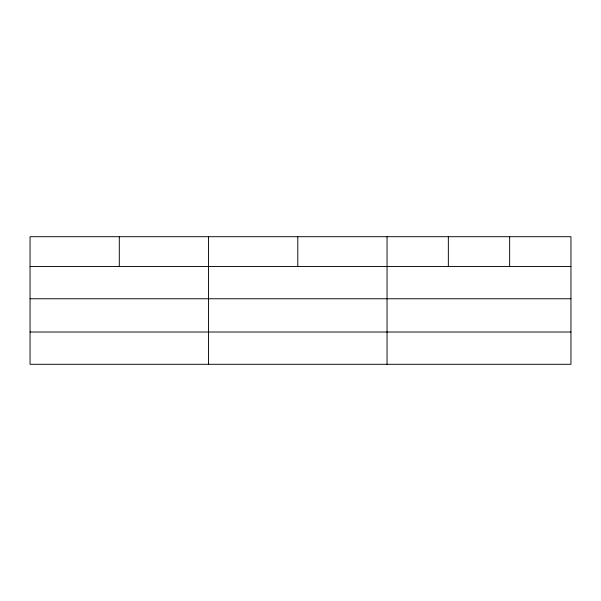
<?xml version="1.0" encoding="UTF-8"?>
<svg xmlns="http://www.w3.org/2000/svg" width="601" height="601" viewBox="0 0 601 601"><rect width="100%" height="100%" fill="white"/><g stroke="black" fill="none" stroke-linecap="round" stroke-linejoin="round"><path stroke-width="0.9" d="M570.95 298.765L570.95 236.704L30.05 236.704L30.05 364.296L570.95 364.296L570.95 298.765L30.05 298.765M30.05 266.491L570.95 266.491M30.05 332.022L570.95 332.022M509.648 236.704L509.648 266.491M448.346 236.704L448.346 266.491M387.044 236.704L387.044 364.296M297.795 236.704L297.795 266.491M208.547 236.704L208.547 364.296M119.299 236.704L119.299 266.491"/></g></svg>
